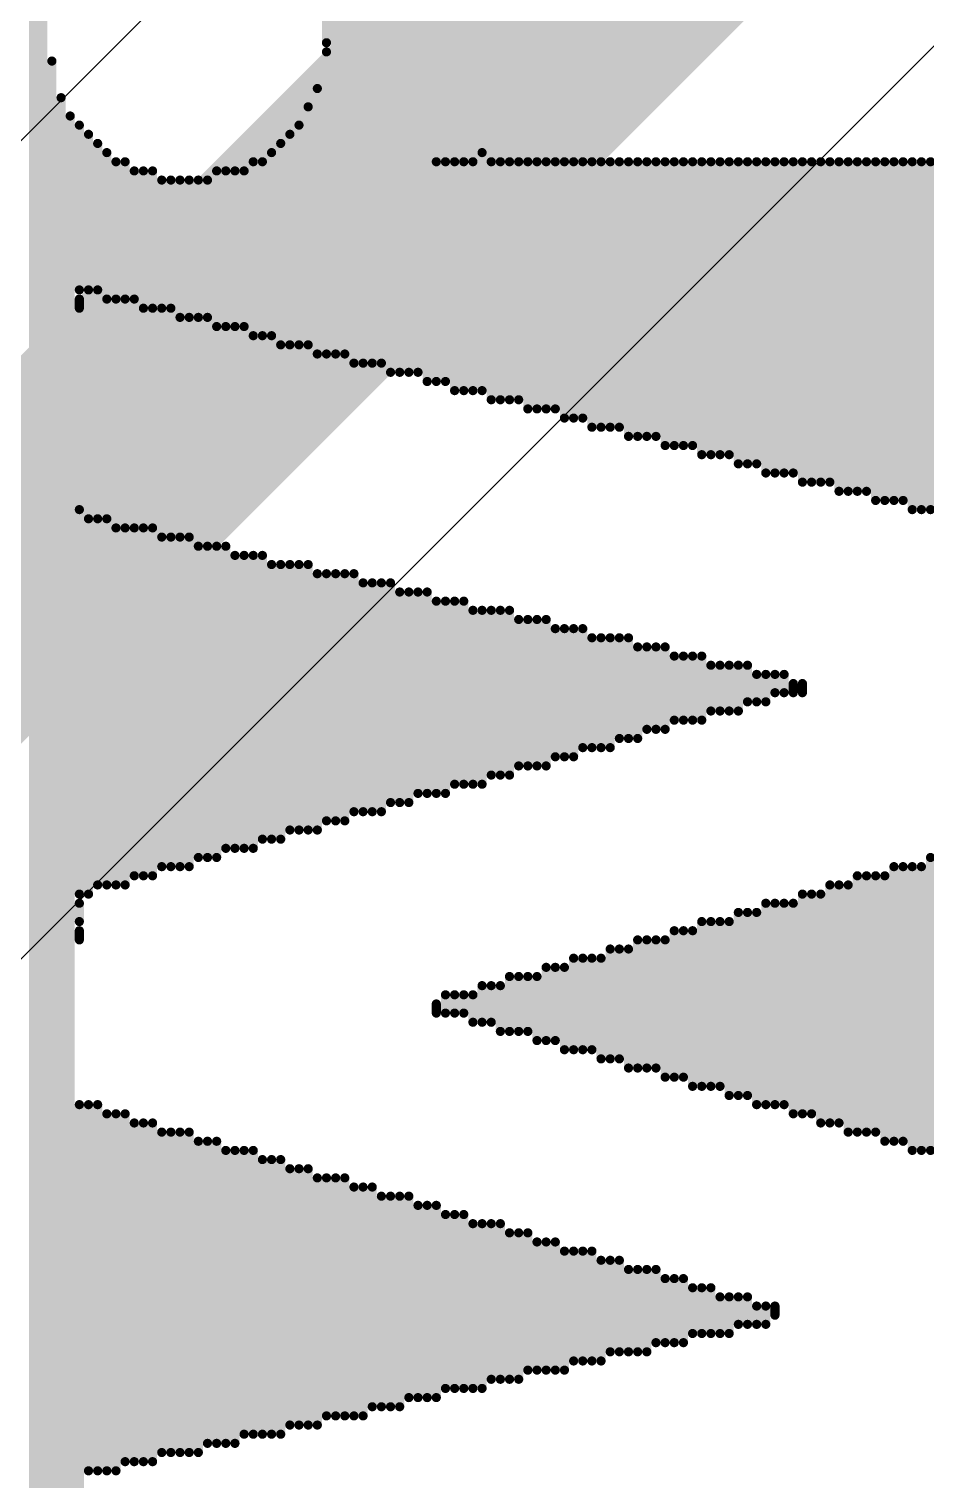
# Model space of a CAD drawing. Header units: millimetres. Extents: x 0.11 to 2.34, y 0.1 to 2.58.
# Drawn here: x 1.0988 to 1.1478, y 1.9725 to 2.0518 of the extents above; entities that cross this region are included whole.
import ezdxf

# ---------------------------------------------------------------- set-up
doc = ezdxf.new("R2010")
doc.units = ezdxf.units.MM
doc.header["$MEASUREMENT"] = 0
doc.layers.add('TopLayer', color=1, linetype='Continuous')
doc.layers.add('TopOverlay', color=2, linetype='Continuous')

# ---------------------------------------------------------------- blocks, each defined once
blk = doc.blocks.new('ESP8266_ESP_12_E_5')
at = {"layer": 'TopOverlay', "const_width": 0.0005}
for points in [[(-0.4615, 0.8795), (-0.3225, 0.8795)], [(-0.461, 0.88), (-0.322, 0.88)], [(-0.4615, 0.879), (-0.352, 0.879)], [(-0.462, 0.8785), (-0.354, 0.8785)], [(-0.462, 0.878), (-0.355, 0.878)], [(-0.4305, 0.8775), (-0.409, 0.8775)], [(-0.4, 0.8775), (-0.3995, 0.8775)], [(-0.399, 0.8775), (-0.398, 0.8775)], [(-0.3975, 0.8775), (-0.3765, 0.8775)], [(-0.3655, 0.8775), (-0.365, 0.8775)], [(-0.3645, 0.8775), (-0.3555, 0.8775)], [(-0.429, 0.877), (-0.409, 0.877)], [(-0.429, 0.8765), (-0.409, 0.8765)], [(-0.3975, 0.877), (-0.377, 0.877)], [(-0.397, 0.8765), (-0.377, 0.8765)], [(-0.3645, 0.877), (-0.356, 0.877)], [(-0.3645, 0.8765), (-0.3565, 0.8765)], [(-0.429, 0.876), (-0.4095, 0.876)], [(-0.429, 0.8755), (-0.4095, 0.8755)], [(-0.397, 0.876), (-0.377, 0.876)], [(-0.397, 0.8755), (-0.3775, 0.8755)], [(-0.365, 0.876), (-0.357, 0.876)], [(-0.365, 0.8755), (-0.3575, 0.8755)], [(-0.4285, 0.875), (-0.4095, 0.875)], [(-0.397, 0.875), (-0.3775, 0.875)], [(-0.365, 0.875), (-0.3575, 0.875)], [(-0.4285, 0.8745), (-0.41, 0.8745)], [(-0.4285, 0.874), (-0.41, 0.874)], [(-0.3965, 0.8745), (-0.3775, 0.8745)], [(-0.3965, 0.874), (-0.3775, 0.874)], [(-0.3655, 0.874), (-0.358, 0.874)], [(-0.365, 0.8745), (-0.358, 0.8745)], [(-0.4285, 0.8735), (-0.41, 0.8735)], [(-0.3965, 0.8735), (-0.3775, 0.8735)], [(-0.3655, 0.8735), (-0.358, 0.8735)], [(-0.428, 0.873), (-0.4105, 0.873)], [(-0.428, 0.8725), (-0.4105, 0.8725)], [(-0.396, 0.873), (-0.378, 0.873)], [(-0.396, 0.8725), (-0.378, 0.8725)], [(-0.3655, 0.873), (-0.3585, 0.873)], [(-0.3655, 0.8725), (-0.3585, 0.8725)], [(-0.428, 0.872), (-0.4105, 0.872)], [(-0.396, 0.872), (-0.378, 0.872)], [(-0.366, 0.872), (-0.3585, 0.872)], [(-0.428, 0.8715), (-0.4105, 0.8715)], [(-0.428, 0.871), (-0.411, 0.871)], [(-0.396, 0.8715), (-0.378, 0.8715)], [(-0.3955, 0.871), (-0.3785, 0.871)], [(-0.366, 0.8715), (-0.3585, 0.8715)], [(-0.366, 0.871), (-0.3585, 0.871)], [(-0.4275, 0.8705), (-0.411, 0.8705)], [(-0.4275, 0.87), (-0.411, 0.87)], [(-0.3955, 0.8705), (-0.3785, 0.8705)], [(-0.3955, 0.87), (-0.3785, 0.87)], [(-0.3665, 0.87), (-0.358, 0.87)], [(-0.366, 0.8705), (-0.3585, 0.8705)], [(-0.4275, 0.8695), (-0.4115, 0.8695)], [(-0.395, 0.8695), (-0.3785, 0.8695)], [(-0.3665, 0.8695), (-0.358, 0.8695)], [(-0.4275, 0.869), (-0.4115, 0.869)], [(-0.427, 0.8685), (-0.4115, 0.8685)], [(-0.395, 0.869), (-0.379, 0.869)], [(-0.395, 0.8685), (-0.379, 0.8685)], [(-0.3665, 0.869), (-0.358, 0.869)], [(-0.3665, 0.8685), (-0.358, 0.8685)], [(-0.427, 0.868), (-0.4115, 0.868)], [(-0.395, 0.868), (-0.379, 0.868)], [(-0.367, 0.868), (-0.3575, 0.868)], [(-0.427, 0.8675), (-0.412, 0.8675)], [(-0.427, 0.867), (-0.412, 0.867)], [(-0.3945, 0.8675), (-0.379, 0.8675)], [(-0.3945, 0.867), (-0.3795, 0.867)], [(-0.367, 0.8675), (-0.3575, 0.8675)], [(-0.367, 0.867), (-0.357, 0.867)], [(-0.427, 0.8665), (-0.412, 0.8665)], [(-0.4265, 0.866), (-0.4125, 0.866)], [(-0.3945, 0.8665), (-0.3795, 0.8665)], [(-0.394, 0.866), (-0.3795, 0.866)], [(-0.3675, 0.8665), (-0.3565, 0.8665)], [(-0.3675, 0.866), (-0.356, 0.866)], [(-0.4265, 0.8655), (-0.4125, 0.8655)], [(-0.394, 0.8655), (-0.3795, 0.8655)], [(-0.3675, 0.8655), (-0.3555, 0.8655)], [(-0.4265, 0.865), (-0.4125, 0.865)], [(-0.4265, 0.8645), (-0.413, 0.8645)], [(-0.394, 0.865), (-0.3795, 0.865)], [(-0.394, 0.8645), (-0.38, 0.8645)], [(-0.368, 0.8645), (-0.3535, 0.8645)], [(-0.3675, 0.865), (-0.3545, 0.865)], [(-0.426, 0.864), (-0.413, 0.864)], [(-0.3935, 0.864), (-0.38, 0.864)], [(-0.368, 0.864), (-0.3515, 0.864)], [(-0.351, 0.864), (-0.3265, 0.864)], [(-0.426, 0.8635), (-0.413, 0.8635)], [(-0.426, 0.863), (-0.413, 0.863)], [(-0.3935, 0.8635), (-0.38, 0.8635)], [(-0.3935, 0.863), (-0.38, 0.863)], [(-0.368, 0.8635), (-0.3265, 0.8635)], [(-0.368, 0.863), (-0.3265, 0.863)], [(-0.426, 0.8625), (-0.4135, 0.8625)], [(-0.426, 0.862), (-0.4135, 0.862)], [(-0.393, 0.8625), (-0.38, 0.8625)], [(-0.393, 0.862), (-0.3805, 0.862)], [(-0.3685, 0.8625), (-0.3265, 0.8625)], [(-0.3685, 0.862), (-0.3265, 0.862)], [(-0.4255, 0.8615), (-0.4135, 0.8615)], [(-0.393, 0.8615), (-0.3805, 0.8615)], [(-0.3685, 0.8615), (-0.3265, 0.8615)], [(-0.4255, 0.861), (-0.414, 0.861)], [(-0.4255, 0.8605), (-0.414, 0.8605)], [(-0.393, 0.861), (-0.3805, 0.861)], [(-0.3925, 0.8605), (-0.3805, 0.8605)], [(-0.369, 0.8605), (-0.3265, 0.8605)], [(-0.3685, 0.861), (-0.3265, 0.861)], [(-0.4255, 0.86), (-0.414, 0.86)], [(-0.3925, 0.86), (-0.381, 0.86)], [(-0.369, 0.86), (-0.3265, 0.86)], [(-0.425, 0.8595), (-0.414, 0.8595)], [(-0.425, 0.859), (-0.4145, 0.859)], [(-0.3925, 0.8595), (-0.381, 0.8595)], [(-0.392, 0.859), (-0.381, 0.859)], [(-0.369, 0.8595), (-0.3265, 0.8595)], [(-0.369, 0.859), (-0.3265, 0.859)], [(-0.425, 0.8585), (-0.4145, 0.8585)], [(-0.392, 0.8585), (-0.381, 0.8585)], [(-0.3695, 0.8585), (-0.3265, 0.8585)], [(-0.425, 0.858), (-0.4145, 0.858)], [(-0.4245, 0.8575), (-0.415, 0.8575)], [(-0.404, 0.858), (-0.4035, 0.858)], [(-0.404, 0.8575), (-0.403, 0.8575)], [(-0.392, 0.858), (-0.3815, 0.858)], [(-0.392, 0.8575), (-0.3815, 0.8575)], [(-0.3695, 0.858), (-0.3575, 0.858)], [(-0.3695, 0.8575), (-0.3575, 0.8575)], [(-0.4245, 0.857), (-0.415, 0.857)], [(-0.4245, 0.8565), (-0.415, 0.8565)], [(-0.404, 0.857), (-0.403, 0.857)], [(-0.404, 0.8565), (-0.403, 0.8565)], [(-0.3915, 0.857), (-0.3815, 0.857)], [(-0.3915, 0.8565), (-0.3815, 0.8565)], [(-0.37, 0.857), (-0.3575, 0.857)], [(-0.37, 0.8565), (-0.3575, 0.8565)], [(-0.4245, 0.856), (-0.4155, 0.856)], [(-0.4045, 0.856), (-0.403, 0.856)], [(-0.3915, 0.856), (-0.382, 0.856)], [(-0.37, 0.856), (-0.3575, 0.856)], [(-0.4245, 0.8555), (-0.4155, 0.8555)], [(-0.424, 0.855), (-0.4155, 0.855)], [(-0.4045, 0.8555), (-0.4025, 0.8555)], [(-0.4045, 0.855), (-0.4025, 0.855)], [(-0.3915, 0.8555), (-0.382, 0.8555)], [(-0.391, 0.855), (-0.382, 0.855)], [(-0.3705, 0.855), (-0.3575, 0.855)], [(-0.37, 0.8555), (-0.357, 0.8555)], [(-0.424, 0.8545), (-0.4155, 0.8545)], [(-0.405, 0.8545), (-0.4025, 0.8545)], [(-0.391, 0.8545), (-0.382, 0.8545)], [(-0.3705, 0.8545), (-0.3575, 0.8545)], [(-0.424, 0.854), (-0.416, 0.854)], [(-0.424, 0.8535), (-0.416, 0.8535)], [(-0.405, 0.854), (-0.402, 0.854)], [(-0.405, 0.8535), (-0.402, 0.8535)], [(-0.391, 0.854), (-0.382, 0.854)], [(-0.3905, 0.8535), (-0.3825, 0.8535)], [(-0.3705, 0.854), (-0.3575, 0.854)], [(-0.3705, 0.8535), (-0.3575, 0.8535)], [(-0.4235, 0.853), (-0.416, 0.853)], [(-0.4235, 0.8525), (-0.4165, 0.8525)], [(-0.4055, 0.8525), (-0.402, 0.8525)], [(-0.405, 0.853), (-0.402, 0.853)], [(-0.3905, 0.853), (-0.3825, 0.853)], [(-0.3905, 0.8525), (-0.3825, 0.8525)], [(-0.371, 0.853), (-0.3575, 0.853)], [(-0.371, 0.8525), (-0.3575, 0.8525)], [(-0.4235, 0.852), (-0.4165, 0.852)], [(-0.4055, 0.852), (-0.4015, 0.852)], [(-0.3905, 0.852), (-0.3825, 0.852)], [(-0.371, 0.852), (-0.3575, 0.852)], [(-0.4235, 0.8515), (-0.4165, 0.8515)], [(-0.4235, 0.851), (-0.417, 0.851)], [(-0.406, 0.851), (-0.4015, 0.851)], [(-0.4055, 0.8515), (-0.4015, 0.8515)], [(-0.39, 0.8515), (-0.383, 0.8515)], [(-0.39, 0.851), (-0.383, 0.851)], [(-0.3715, 0.851), (-0.3575, 0.851)], [(-0.371, 0.8515), (-0.3575, 0.8515)], [(-0.423, 0.8505), (-0.417, 0.8505)], [(-0.406, 0.8505), (-0.401, 0.8505)], [(-0.39, 0.8505), (-0.383, 0.8505)], [(-0.3715, 0.8505), (-0.3575, 0.8505)], [(-0.423, 0.85), (-0.417, 0.85)], [(-0.423, 0.8495), (-0.417, 0.8495)], [(-0.406, 0.85), (-0.401, 0.85)], [(-0.406, 0.8495), (-0.401, 0.8495)], [(-0.3895, 0.85), (-0.383, 0.85)], [(-0.3895, 0.8495), (-0.3835, 0.8495)], [(-0.372, 0.8495), (-0.3575, 0.8495)], [(-0.3715, 0.85), (-0.3575, 0.85)], [(-0.423, 0.849), (-0.4175, 0.849)], [(-0.4065, 0.849), (-0.401, 0.849)], [(-0.3895, 0.849), (-0.3835, 0.849)], [(-0.372, 0.849), (-0.3575, 0.849)], [(-0.4225, 0.8485), (-0.4175, 0.8485)], [(-0.4225, 0.848), (-0.4175, 0.848)], [(-0.4065, 0.8485), (-0.4005, 0.8485)], [(-0.4065, 0.848), (-0.4005, 0.848)], [(-0.3895, 0.8485), (-0.3835, 0.8485)], [(-0.389, 0.848), (-0.3835, 0.848)], [(-0.372, 0.8485), (-0.3575, 0.8485)], [(-0.372, 0.848), (-0.3575, 0.848)], [(-0.4225, 0.8475), (-0.418, 0.8475)], [(-0.4225, 0.847), (-0.418, 0.847)], [(-0.407, 0.8475), (-0.4005, 0.8475)], [(-0.407, 0.847), (-0.4, 0.847)], [(-0.389, 0.8475), (-0.3835, 0.8475)], [(-0.389, 0.847), (-0.384, 0.847)], [(-0.3725, 0.8475), (-0.3575, 0.8475)], [(-0.3725, 0.847), (-0.3575, 0.847)], [(-0.4225, 0.8465), (-0.418, 0.8465)], [(-0.407, 0.8465), (-0.4, 0.8465)], [(-0.3885, 0.8465), (-0.384, 0.8465)], [(-0.3725, 0.8465), (-0.3575, 0.8465)], [(-0.422, 0.846), (-0.418, 0.846)], [(-0.422, 0.8455), (-0.4185, 0.8455)], [(-0.4075, 0.8455), (-0.4, 0.8455)], [(-0.407, 0.846), (-0.4, 0.846)], [(-0.3885, 0.846), (-0.384, 0.846)], [(-0.3885, 0.8455), (-0.384, 0.8455)], [(-0.373, 0.8455), (-0.3575, 0.8455)], [(-0.3725, 0.846), (-0.3575, 0.846)], [(-0.422, 0.845), (-0.4185, 0.845)], [(-0.4075, 0.845), (-0.3995, 0.845)], [(-0.388, 0.845), (-0.3845, 0.845)], [(-0.373, 0.845), (-0.3575, 0.845)], [(-0.422, 0.8445), (-0.4185, 0.8445)], [(-0.4215, 0.844), (-0.419, 0.844)], [(-0.408, 0.844), (-0.3995, 0.844)], [(-0.4075, 0.8445), (-0.3995, 0.8445)], [(-0.388, 0.8445), (-0.3845, 0.8445)], [(-0.388, 0.844), (-0.3845, 0.844)], [(-0.373, 0.8445), (-0.3575, 0.8445)], [(-0.373, 0.844), (-0.3575, 0.844)], [(-0.4215, 0.8435), (-0.419, 0.8435)], [(-0.4215, 0.843), (-0.419, 0.843)], [(-0.408, 0.8435), (-0.399, 0.8435)], [(-0.408, 0.843), (-0.399, 0.843)], [(-0.388, 0.8435), (-0.3845, 0.8435)], [(-0.3875, 0.843), (-0.385, 0.843)], [(-0.3735, 0.8435), (-0.3575, 0.8435)], [(-0.3735, 0.843), (-0.3575, 0.843)], [(-0.4215, 0.8425), (-0.4195, 0.8425)], [(-0.408, 0.8425), (-0.399, 0.8425)], [(-0.3875, 0.8425), (-0.385, 0.8425)], [(-0.3735, 0.8425), (-0.3575, 0.8425)], [(-0.4215, 0.842), (-0.4195, 0.842)], [(-0.421, 0.8415), (-0.4195, 0.8415)], [(-0.4085, 0.842), (-0.399, 0.842)], [(-0.4085, 0.8415), (-0.3985, 0.8415)], [(-0.3875, 0.842), (-0.385, 0.842)], [(-0.3875, 0.8415), (-0.385, 0.8415)], [(-0.374, 0.8415), (-0.3575, 0.8415)], [(-0.3735, 0.842), (-0.3575, 0.842)], [(-0.421, 0.841), (-0.4195, 0.841)], [(-0.4085, 0.841), (-0.3985, 0.841)], [(-0.387, 0.841), (-0.385, 0.841)], [(-0.374, 0.841), (-0.3575, 0.841)], [(-0.421, 0.8405), (-0.42, 0.8405)], [(-0.421, 0.84), (-0.42, 0.84)], [(-0.409, 0.8405), (-0.3985, 0.8405)], [(-0.409, 0.84), (-0.398, 0.84)], [(-0.387, 0.8405), (-0.3855, 0.8405)], [(-0.387, 0.84), (-0.3855, 0.84)], [(-0.3745, 0.84), (-0.3575, 0.84)], [(-0.374, 0.8405), (-0.3575, 0.8405)], [(-0.4205, 0.8395), (-0.42, 0.8395)], [(-0.409, 0.8395), (-0.398, 0.8395)], [(-0.3865, 0.8395), (-0.3855, 0.8395)], [(-0.3745, 0.8395), (-0.3575, 0.8395)], [(-0.4095, 0.8385), (-0.398, 0.8385)], [(-0.409, 0.839), (-0.398, 0.839)], [(-0.3865, 0.839), (-0.3855, 0.839)], [(-0.3865, 0.8385), (-0.386, 0.8385)], [(-0.3745, 0.839), (-0.3575, 0.839)], [(-0.3745, 0.8385), (-0.3575, 0.8385)], [(-0.4095, 0.838), (-0.3975, 0.838)], [(-0.4095, 0.8375), (-0.3975, 0.8375)], [(-0.3865, 0.838), (-0.386, 0.838)], [(-0.375, 0.838), (-0.3575, 0.838)], [(-0.375, 0.8375), (-0.3575, 0.8375)], [(-0.41, 0.837), (-0.3975, 0.837)], [(-0.375, 0.837), (-0.3575, 0.837)], [(-0.41, 0.8365), (-0.397, 0.8365)], [(-0.41, 0.836), (-0.397, 0.836)], [(-0.3755, 0.836), (-0.3575, 0.836)], [(-0.375, 0.8365), (-0.3575, 0.8365)], [(-0.4105, 0.8355), (-0.397, 0.8355)], [(-0.3755, 0.8355), (-0.3575, 0.8355)], [(-0.4105, 0.835), (-0.3965, 0.835)], [(-0.4105, 0.8345), (-0.3965, 0.8345)], [(-0.3755, 0.835), (-0.3575, 0.835)], [(-0.3755, 0.8345), (-0.3575, 0.8345)], [(-0.411, 0.8335), (-0.3965, 0.8335)], [(-0.4105, 0.834), (-0.3965, 0.834)], [(-0.376, 0.834), (-0.3575, 0.834)], [(-0.376, 0.8335), (-0.3575, 0.8335)], [(-0.411, 0.833), (-0.396, 0.833)], [(-0.376, 0.833), (-0.3575, 0.833)], [(-0.4115, 0.832), (-0.396, 0.832)], [(-0.411, 0.8325), (-0.396, 0.8325)], [(-0.3765, 0.832), (-0.3575, 0.832)], [(-0.376, 0.8325), (-0.3575, 0.8325)], [(-0.4115, 0.8315), (-0.396, 0.8315)], [(-0.3765, 0.8315), (-0.3575, 0.8315)], [(-0.4115, 0.831), (-0.3955, 0.831)], [(-0.3765, 0.831), (-0.3575, 0.831)]]:
    blk.add_lwpolyline(points, dxfattribs=at)
at = {"layer": 'TopOverlay', "const_width": 0.00025}
for points in [[(-0.352125, 0.879, 1), (-0.351875, 0.879, 1)], [(-0.355125, 0.878, 1), (-0.354875, 0.878, 1)], [(-0.354125, 0.8785, 1), (-0.353875, 0.8785, 1)], [(-0.409125, 0.8775, 1), (-0.408875, 0.8775, 1)], [(-0.400125, 0.8775, 1), (-0.399875, 0.8775, 1)], [(-0.399625, 0.8775, 1), (-0.399375, 0.8775, 1)], [(-0.399125, 0.8775, 1), (-0.398875, 0.8775, 1)], [(-0.398125, 0.8775, 1), (-0.397875, 0.8775, 1)], [(-0.397625, 0.8775, 1), (-0.397375, 0.8775, 1)], [(-0.376625, 0.8775, 1), (-0.376375, 0.8775, 1)], [(-0.365625, 0.8775, 1), (-0.365375, 0.8775, 1)], [(-0.365125, 0.8775, 1), (-0.364875, 0.8775, 1)], [(-0.364625, 0.8775, 1), (-0.364375, 0.8775, 1)], [(-0.355625, 0.8775, 1), (-0.355375, 0.8775, 1)], [(-0.429125, 0.877, 1), (-0.428875, 0.877, 1)], [(-0.429125, 0.8765, 1), (-0.428875, 0.8765, 1)], [(-0.409125, 0.877, 1), (-0.408875, 0.877, 1)], [(-0.409125, 0.8765, 1), (-0.408875, 0.8765, 1)], [(-0.397625, 0.877, 1), (-0.397375, 0.877, 1)], [(-0.397125, 0.8765, 1), (-0.396875, 0.8765, 1)], [(-0.377125, 0.877, 1), (-0.376875, 0.877, 1)], [(-0.377125, 0.8765, 1), (-0.376875, 0.8765, 1)], [(-0.364625, 0.877, 1), (-0.364375, 0.877, 1)], [(-0.364625, 0.8765, 1), (-0.364375, 0.8765, 1)], [(-0.356625, 0.8765, 1), (-0.356375, 0.8765, 1)], [(-0.356125, 0.877, 1), (-0.355875, 0.877, 1)], [(-0.429125, 0.876, 1), (-0.428875, 0.876, 1)], [(-0.429125, 0.8755, 1), (-0.428875, 0.8755, 1)], [(-0.409625, 0.876, 1), (-0.409375, 0.876, 1)], [(-0.409625, 0.8755, 1), (-0.409375, 0.8755, 1)], [(-0.397125, 0.876, 1), (-0.396875, 0.876, 1)], [(-0.397125, 0.8755, 1), (-0.396875, 0.8755, 1)], [(-0.377625, 0.8755, 1), (-0.377375, 0.8755, 1)], [(-0.377125, 0.876, 1), (-0.376875, 0.876, 1)], [(-0.365125, 0.876, 1), (-0.364875, 0.876, 1)], [(-0.365125, 0.8755, 1), (-0.364875, 0.8755, 1)], [(-0.357625, 0.8755, 1), (-0.357375, 0.8755, 1)], [(-0.357125, 0.876, 1), (-0.356875, 0.876, 1)], [(-0.428625, 0.875, 1), (-0.428375, 0.875, 1)], [(-0.409625, 0.875, 1), (-0.409375, 0.875, 1)], [(-0.397125, 0.875, 1), (-0.396875, 0.875, 1)], [(-0.377625, 0.875, 1), (-0.377375, 0.875, 1)], [(-0.365125, 0.875, 1), (-0.364875, 0.875, 1)], [(-0.357625, 0.875, 1), (-0.357375, 0.875, 1)], [(-0.428625, 0.8745, 1), (-0.428375, 0.8745, 1)], [(-0.428625, 0.874, 1), (-0.428375, 0.874, 1)], [(-0.410125, 0.8745, 1), (-0.409875, 0.8745, 1)], [(-0.410125, 0.874, 1), (-0.409875, 0.874, 1)], [(-0.396625, 0.8745, 1), (-0.396375, 0.8745, 1)], [(-0.396625, 0.874, 1), (-0.396375, 0.874, 1)], [(-0.377625, 0.8745, 1), (-0.377375, 0.8745, 1)], [(-0.377625, 0.874, 1), (-0.377375, 0.874, 1)], [(-0.365625, 0.874, 1), (-0.365375, 0.874, 1)], [(-0.365125, 0.8745, 1), (-0.364875, 0.8745, 1)], [(-0.358125, 0.8745, 1), (-0.357875, 0.8745, 1)], [(-0.358125, 0.874, 1), (-0.357875, 0.874, 1)], [(-0.428625, 0.8735, 1), (-0.428375, 0.8735, 1)], [(-0.410125, 0.8735, 1), (-0.409875, 0.8735, 1)], [(-0.396625, 0.8735, 1), (-0.396375, 0.8735, 1)], [(-0.377625, 0.8735, 1), (-0.377375, 0.8735, 1)], [(-0.365625, 0.8735, 1), (-0.365375, 0.8735, 1)], [(-0.358125, 0.8735, 1), (-0.357875, 0.8735, 1)], [(-0.428125, 0.873, 1), (-0.427875, 0.873, 1)], [(-0.428125, 0.8725, 1), (-0.427875, 0.8725, 1)], [(-0.410625, 0.873, 1), (-0.410375, 0.873, 1)], [(-0.410625, 0.8725, 1), (-0.410375, 0.8725, 1)], [(-0.396125, 0.873, 1), (-0.395875, 0.873, 1)], [(-0.396125, 0.8725, 1), (-0.395875, 0.8725, 1)], [(-0.378125, 0.873, 1), (-0.377875, 0.873, 1)], [(-0.378125, 0.8725, 1), (-0.377875, 0.8725, 1)], [(-0.365625, 0.873, 1), (-0.365375, 0.873, 1)], [(-0.365625, 0.8725, 1), (-0.365375, 0.8725, 1)], [(-0.358625, 0.873, 1), (-0.358375, 0.873, 1)], [(-0.358625, 0.8725, 1), (-0.358375, 0.8725, 1)], [(-0.428125, 0.872, 1), (-0.427875, 0.872, 1)], [(-0.410625, 0.872, 1), (-0.410375, 0.872, 1)], [(-0.396125, 0.872, 1), (-0.395875, 0.872, 1)], [(-0.378125, 0.872, 1), (-0.377875, 0.872, 1)], [(-0.366125, 0.872, 1), (-0.365875, 0.872, 1)], [(-0.358625, 0.872, 1), (-0.358375, 0.872, 1)], [(-0.428125, 0.8715, 1), (-0.427875, 0.8715, 1)], [(-0.428125, 0.871, 1), (-0.427875, 0.871, 1)], [(-0.411125, 0.871, 1), (-0.410875, 0.871, 1)], [(-0.410625, 0.8715, 1), (-0.410375, 0.8715, 1)], [(-0.396125, 0.8715, 1), (-0.395875, 0.8715, 1)], [(-0.395625, 0.871, 1), (-0.395375, 0.871, 1)], [(-0.378625, 0.871, 1), (-0.378375, 0.871, 1)], [(-0.378125, 0.8715, 1), (-0.377875, 0.8715, 1)], [(-0.366125, 0.8715, 1), (-0.365875, 0.8715, 1)], [(-0.366125, 0.871, 1), (-0.365875, 0.871, 1)], [(-0.358625, 0.8715, 1), (-0.358375, 0.8715, 1)], [(-0.358625, 0.871, 1), (-0.358375, 0.871, 1)], [(-0.427625, 0.8705, 1), (-0.427375, 0.8705, 1)], [(-0.427625, 0.87, 1), (-0.427375, 0.87, 1)], [(-0.411125, 0.8705, 1), (-0.410875, 0.8705, 1)], [(-0.411125, 0.87, 1), (-0.410875, 0.87, 1)], [(-0.395625, 0.8705, 1), (-0.395375, 0.8705, 1)], [(-0.395625, 0.87, 1), (-0.395375, 0.87, 1)], [(-0.378625, 0.8705, 1), (-0.378375, 0.8705, 1)], [(-0.378625, 0.87, 1), (-0.378375, 0.87, 1)], [(-0.366625, 0.87, 1), (-0.366375, 0.87, 1)], [(-0.366125, 0.8705, 1), (-0.365875, 0.8705, 1)], [(-0.358625, 0.8705, 1), (-0.358375, 0.8705, 1)], [(-0.358125, 0.87, 1), (-0.357875, 0.87, 1)], [(-0.427625, 0.8695, 1), (-0.427375, 0.8695, 1)], [(-0.411625, 0.8695, 1), (-0.411375, 0.8695, 1)], [(-0.395125, 0.8695, 1), (-0.394875, 0.8695, 1)], [(-0.378625, 0.8695, 1), (-0.378375, 0.8695, 1)], [(-0.366625, 0.8695, 1), (-0.366375, 0.8695, 1)], [(-0.358125, 0.8695, 1), (-0.357875, 0.8695, 1)], [(-0.427625, 0.869, 1), (-0.427375, 0.869, 1)], [(-0.427125, 0.8685, 1), (-0.426875, 0.8685, 1)], [(-0.411625, 0.869, 1), (-0.411375, 0.869, 1)], [(-0.411625, 0.8685, 1), (-0.411375, 0.8685, 1)], [(-0.395125, 0.869, 1), (-0.394875, 0.869, 1)], [(-0.395125, 0.8685, 1), (-0.394875, 0.8685, 1)], [(-0.379125, 0.869, 1), (-0.378875, 0.869, 1)], [(-0.379125, 0.8685, 1), (-0.378875, 0.8685, 1)], [(-0.366625, 0.869, 1), (-0.366375, 0.869, 1)], [(-0.366625, 0.8685, 1), (-0.366375, 0.8685, 1)], [(-0.358125, 0.869, 1), (-0.357875, 0.869, 1)], [(-0.358125, 0.8685, 1), (-0.357875, 0.8685, 1)], [(-0.427125, 0.868, 1), (-0.426875, 0.868, 1)], [(-0.411625, 0.868, 1), (-0.411375, 0.868, 1)], [(-0.395125, 0.868, 1), (-0.394875, 0.868, 1)], [(-0.379125, 0.868, 1), (-0.378875, 0.868, 1)], [(-0.367125, 0.868, 1), (-0.366875, 0.868, 1)], [(-0.357625, 0.868, 1), (-0.357375, 0.868, 1)], [(-0.427125, 0.8675, 1), (-0.426875, 0.8675, 1)], [(-0.427125, 0.867, 1), (-0.426875, 0.867, 1)], [(-0.412125, 0.8675, 1), (-0.411875, 0.8675, 1)], [(-0.412125, 0.867, 1), (-0.411875, 0.867, 1)], [(-0.394625, 0.8675, 1), (-0.394375, 0.8675, 1)], [(-0.394625, 0.867, 1), (-0.394375, 0.867, 1)], [(-0.379625, 0.867, 1), (-0.379375, 0.867, 1)], [(-0.379125, 0.8675, 1), (-0.378875, 0.8675, 1)], [(-0.367125, 0.8675, 1), (-0.366875, 0.8675, 1)], [(-0.367125, 0.867, 1), (-0.366875, 0.867, 1)], [(-0.357625, 0.8675, 1), (-0.357375, 0.8675, 1)], [(-0.357125, 0.867, 1), (-0.356875, 0.867, 1)], [(-0.427125, 0.8665, 1), (-0.426875, 0.8665, 1)], [(-0.426625, 0.866, 1), (-0.426375, 0.866, 1)], [(-0.412625, 0.866, 1), (-0.412375, 0.866, 1)], [(-0.412125, 0.8665, 1), (-0.411875, 0.8665, 1)], [(-0.394625, 0.8665, 1), (-0.394375, 0.8665, 1)], [(-0.394125, 0.866, 1), (-0.393875, 0.866, 1)], [(-0.379625, 0.8665, 1), (-0.379375, 0.8665, 1)], [(-0.379625, 0.866, 1), (-0.379375, 0.866, 1)], [(-0.367625, 0.8665, 1), (-0.367375, 0.8665, 1)], [(-0.367625, 0.866, 1), (-0.367375, 0.866, 1)], [(-0.356625, 0.8665, 1), (-0.356375, 0.8665, 1)], [(-0.356125, 0.866, 1), (-0.355875, 0.866, 1)], [(-0.426625, 0.8655, 1), (-0.426375, 0.8655, 1)], [(-0.412625, 0.8655, 1), (-0.412375, 0.8655, 1)], [(-0.394125, 0.8655, 1), (-0.393875, 0.8655, 1)], [(-0.379625, 0.8655, 1), (-0.379375, 0.8655, 1)], [(-0.367625, 0.8655, 1), (-0.367375, 0.8655, 1)], [(-0.355625, 0.8655, 1), (-0.355375, 0.8655, 1)], [(-0.426625, 0.865, 1), (-0.426375, 0.865, 1)], [(-0.426625, 0.8645, 1), (-0.426375, 0.8645, 1)], [(-0.413125, 0.8645, 1), (-0.412875, 0.8645, 1)], [(-0.412625, 0.865, 1), (-0.412375, 0.865, 1)], [(-0.394125, 0.865, 1), (-0.393875, 0.865, 1)], [(-0.394125, 0.8645, 1), (-0.393875, 0.8645, 1)], [(-0.380125, 0.8645, 1), (-0.379875, 0.8645, 1)], [(-0.379625, 0.865, 1), (-0.379375, 0.865, 1)], [(-0.368125, 0.8645, 1), (-0.367875, 0.8645, 1)], [(-0.367625, 0.865, 1), (-0.367375, 0.865, 1)], [(-0.354625, 0.865, 1), (-0.354375, 0.865, 1)], [(-0.353625, 0.8645, 1), (-0.353375, 0.8645, 1)], [(-0.426125, 0.864, 1), (-0.425875, 0.864, 1)], [(-0.413125, 0.864, 1), (-0.412875, 0.864, 1)], [(-0.393625, 0.864, 1), (-0.393375, 0.864, 1)], [(-0.380125, 0.864, 1), (-0.379875, 0.864, 1)], [(-0.368125, 0.864, 1), (-0.367875, 0.864, 1)], [(-0.351625, 0.864, 1), (-0.351375, 0.864, 1)], [(-0.351125, 0.864, 1), (-0.350875, 0.864, 1)], [(-0.426125, 0.8635, 1), (-0.425875, 0.8635, 1)], [(-0.426125, 0.863, 1), (-0.425875, 0.863, 1)], [(-0.413125, 0.8635, 1), (-0.412875, 0.8635, 1)], [(-0.413125, 0.863, 1), (-0.412875, 0.863, 1)], [(-0.393625, 0.8635, 1), (-0.393375, 0.8635, 1)], [(-0.393625, 0.863, 1), (-0.393375, 0.863, 1)], [(-0.380125, 0.8635, 1), (-0.379875, 0.8635, 1)], [(-0.380125, 0.863, 1), (-0.379875, 0.863, 1)], [(-0.368125, 0.8635, 1), (-0.367875, 0.8635, 1)], [(-0.368125, 0.863, 1), (-0.367875, 0.863, 1)], [(-0.426125, 0.8625, 1), (-0.425875, 0.8625, 1)], [(-0.426125, 0.862, 1), (-0.425875, 0.862, 1)], [(-0.413625, 0.8625, 1), (-0.413375, 0.8625, 1)], [(-0.413625, 0.862, 1), (-0.413375, 0.862, 1)], [(-0.393125, 0.8625, 1), (-0.392875, 0.8625, 1)], [(-0.393125, 0.862, 1), (-0.392875, 0.862, 1)], [(-0.380625, 0.862, 1), (-0.380375, 0.862, 1)], [(-0.380125, 0.8625, 1), (-0.379875, 0.8625, 1)], [(-0.368625, 0.8625, 1), (-0.368375, 0.8625, 1)], [(-0.368625, 0.862, 1), (-0.368375, 0.862, 1)], [(-0.425625, 0.8615, 1), (-0.425375, 0.8615, 1)], [(-0.413625, 0.8615, 1), (-0.413375, 0.8615, 1)], [(-0.393125, 0.8615, 1), (-0.392875, 0.8615, 1)], [(-0.380625, 0.8615, 1), (-0.380375, 0.8615, 1)], [(-0.368625, 0.8615, 1), (-0.368375, 0.8615, 1)], [(-0.425625, 0.861, 1), (-0.425375, 0.861, 1)], [(-0.425625, 0.8605, 1), (-0.425375, 0.8605, 1)], [(-0.414125, 0.861, 1), (-0.413875, 0.861, 1)], [(-0.414125, 0.8605, 1), (-0.413875, 0.8605, 1)], [(-0.393125, 0.861, 1), (-0.392875, 0.861, 1)], [(-0.392625, 0.8605, 1), (-0.392375, 0.8605, 1)], [(-0.380625, 0.861, 1), (-0.380375, 0.861, 1)], [(-0.380625, 0.8605, 1), (-0.380375, 0.8605, 1)], [(-0.369125, 0.8605, 1), (-0.368875, 0.8605, 1)], [(-0.368625, 0.861, 1), (-0.368375, 0.861, 1)], [(-0.425625, 0.86, 1), (-0.425375, 0.86, 1)], [(-0.414125, 0.86, 1), (-0.413875, 0.86, 1)], [(-0.392625, 0.86, 1), (-0.392375, 0.86, 1)], [(-0.381125, 0.86, 1), (-0.380875, 0.86, 1)], [(-0.369125, 0.86, 1), (-0.368875, 0.86, 1)], [(-0.425125, 0.8595, 1), (-0.424875, 0.8595, 1)], [(-0.425125, 0.859, 1), (-0.424875, 0.859, 1)], [(-0.414625, 0.859, 1), (-0.414375, 0.859, 1)], [(-0.414125, 0.8595, 1), (-0.413875, 0.8595, 1)], [(-0.392625, 0.8595, 1), (-0.392375, 0.8595, 1)], [(-0.392125, 0.859, 1), (-0.391875, 0.859, 1)], [(-0.381125, 0.8595, 1), (-0.380875, 0.8595, 1)], [(-0.381125, 0.859, 1), (-0.380875, 0.859, 1)], [(-0.369125, 0.8595, 1), (-0.368875, 0.8595, 1)], [(-0.369125, 0.859, 1), (-0.368875, 0.859, 1)], [(-0.425125, 0.8585, 1), (-0.424875, 0.8585, 1)], [(-0.414625, 0.8585, 1), (-0.414375, 0.8585, 1)], [(-0.392125, 0.8585, 1), (-0.391875, 0.8585, 1)], [(-0.381125, 0.8585, 1), (-0.380875, 0.8585, 1)], [(-0.369625, 0.8585, 1), (-0.369375, 0.8585, 1)], [(-0.425125, 0.858, 1), (-0.424875, 0.858, 1)], [(-0.424625, 0.8575, 1), (-0.424375, 0.8575, 1)], [(-0.415125, 0.8575, 1), (-0.414875, 0.8575, 1)], [(-0.414625, 0.858, 1), (-0.414375, 0.858, 1)], [(-0.404125, 0.858, 1), (-0.403875, 0.858, 1)], [(-0.404125, 0.8575, 1), (-0.403875, 0.8575, 1)], [(-0.403625, 0.858, 1), (-0.403375, 0.858, 1)], [(-0.403125, 0.8575, 1), (-0.402875, 0.8575, 1)], [(-0.392125, 0.858, 1), (-0.391875, 0.858, 1)], [(-0.392125, 0.8575, 1), (-0.391875, 0.8575, 1)], [(-0.381625, 0.858, 1), (-0.381375, 0.858, 1)], [(-0.381625, 0.8575, 1), (-0.381375, 0.8575, 1)], [(-0.369625, 0.858, 1), (-0.369375, 0.858, 1)], [(-0.369625, 0.8575, 1), (-0.369375, 0.8575, 1)], [(-0.357625, 0.858, 1), (-0.357375, 0.858, 1)], [(-0.357625, 0.8575, 1), (-0.357375, 0.8575, 1)], [(-0.424625, 0.857, 1), (-0.424375, 0.857, 1)], [(-0.424625, 0.8565, 1), (-0.424375, 0.8565, 1)], [(-0.415125, 0.857, 1), (-0.414875, 0.857, 1)], [(-0.415125, 0.8565, 1), (-0.414875, 0.8565, 1)], [(-0.404125, 0.857, 1), (-0.403875, 0.857, 1)], [(-0.404125, 0.8565, 1), (-0.403875, 0.8565, 1)], [(-0.403125, 0.857, 1), (-0.402875, 0.857, 1)], [(-0.403125, 0.8565, 1), (-0.402875, 0.8565, 1)], [(-0.391625, 0.857, 1), (-0.391375, 0.857, 1)], [(-0.391625, 0.8565, 1), (-0.391375, 0.8565, 1)], [(-0.381625, 0.857, 1), (-0.381375, 0.857, 1)], [(-0.381625, 0.8565, 1), (-0.381375, 0.8565, 1)], [(-0.370125, 0.857, 1), (-0.369875, 0.857, 1)], [(-0.370125, 0.8565, 1), (-0.369875, 0.8565, 1)], [(-0.357625, 0.857, 1), (-0.357375, 0.857, 1)], [(-0.357625, 0.8565, 1), (-0.357375, 0.8565, 1)], [(-0.424625, 0.856, 1), (-0.424375, 0.856, 1)], [(-0.415625, 0.856, 1), (-0.415375, 0.856, 1)], [(-0.404625, 0.856, 1), (-0.404375, 0.856, 1)], [(-0.403125, 0.856, 1), (-0.402875, 0.856, 1)], [(-0.391625, 0.856, 1), (-0.391375, 0.856, 1)], [(-0.382125, 0.856, 1), (-0.381875, 0.856, 1)], [(-0.370125, 0.856, 1), (-0.369875, 0.856, 1)], [(-0.357625, 0.856, 1), (-0.357375, 0.856, 1)], [(-0.424625, 0.8555, 1), (-0.424375, 0.8555, 1)], [(-0.424125, 0.855, 1), (-0.423875, 0.855, 1)], [(-0.415625, 0.8555, 1), (-0.415375, 0.8555, 1)], [(-0.415625, 0.855, 1), (-0.415375, 0.855, 1)], [(-0.404625, 0.8555, 1), (-0.404375, 0.8555, 1)], [(-0.404625, 0.855, 1), (-0.404375, 0.855, 1)], [(-0.402625, 0.8555, 1), (-0.402375, 0.8555, 1)], [(-0.402625, 0.855, 1), (-0.402375, 0.855, 1)], [(-0.391625, 0.8555, 1), (-0.391375, 0.8555, 1)], [(-0.391125, 0.855, 1), (-0.390875, 0.855, 1)], [(-0.382125, 0.8555, 1), (-0.381875, 0.8555, 1)], [(-0.382125, 0.855, 1), (-0.381875, 0.855, 1)], [(-0.370625, 0.855, 1), (-0.370375, 0.855, 1)], [(-0.370125, 0.8555, 1), (-0.369875, 0.8555, 1)], [(-0.357625, 0.855, 1), (-0.357375, 0.855, 1)], [(-0.357125, 0.8555, 1), (-0.356875, 0.8555, 1)], [(-0.424125, 0.8545, 1), (-0.423875, 0.8545, 1)], [(-0.415625, 0.8545, 1), (-0.415375, 0.8545, 1)], [(-0.405125, 0.8545, 1), (-0.404875, 0.8545, 1)], [(-0.402625, 0.8545, 1), (-0.402375, 0.8545, 1)], [(-0.391125, 0.8545, 1), (-0.390875, 0.8545, 1)], [(-0.382125, 0.8545, 1), (-0.381875, 0.8545, 1)], [(-0.370625, 0.8545, 1), (-0.370375, 0.8545, 1)], [(-0.357625, 0.8545, 1), (-0.357375, 0.8545, 1)], [(-0.424125, 0.854, 1), (-0.423875, 0.854, 1)], [(-0.424125, 0.8535, 1), (-0.423875, 0.8535, 1)], [(-0.416125, 0.854, 1), (-0.415875, 0.854, 1)], [(-0.416125, 0.8535, 1), (-0.415875, 0.8535, 1)], [(-0.405125, 0.854, 1), (-0.404875, 0.854, 1)], [(-0.405125, 0.8535, 1), (-0.404875, 0.8535, 1)], [(-0.402125, 0.854, 1), (-0.401875, 0.854, 1)], [(-0.402125, 0.8535, 1), (-0.401875, 0.8535, 1)], [(-0.391125, 0.854, 1), (-0.390875, 0.854, 1)], [(-0.390625, 0.8535, 1), (-0.390375, 0.8535, 1)], [(-0.382625, 0.8535, 1), (-0.382375, 0.8535, 1)], [(-0.382125, 0.854, 1), (-0.381875, 0.854, 1)], [(-0.370625, 0.854, 1), (-0.370375, 0.854, 1)], [(-0.370625, 0.8535, 1), (-0.370375, 0.8535, 1)], [(-0.357625, 0.854, 1), (-0.357375, 0.854, 1)], [(-0.357625, 0.8535, 1), (-0.357375, 0.8535, 1)], [(-0.423625, 0.853, 1), (-0.423375, 0.853, 1)], [(-0.423625, 0.8525, 1), (-0.423375, 0.8525, 1)], [(-0.416625, 0.8525, 1), (-0.416375, 0.8525, 1)], [(-0.416125, 0.853, 1), (-0.415875, 0.853, 1)], [(-0.405625, 0.8525, 1), (-0.405375, 0.8525, 1)], [(-0.405125, 0.853, 1), (-0.404875, 0.853, 1)], [(-0.402125, 0.853, 1), (-0.401875, 0.853, 1)], [(-0.402125, 0.8525, 1), (-0.401875, 0.8525, 1)], [(-0.390625, 0.853, 1), (-0.390375, 0.853, 1)], [(-0.390625, 0.8525, 1), (-0.390375, 0.8525, 1)], [(-0.382625, 0.853, 1), (-0.382375, 0.853, 1)], [(-0.382625, 0.8525, 1), (-0.382375, 0.8525, 1)], [(-0.371125, 0.853, 1), (-0.370875, 0.853, 1)], [(-0.371125, 0.8525, 1), (-0.370875, 0.8525, 1)], [(-0.357625, 0.853, 1), (-0.357375, 0.853, 1)], [(-0.357625, 0.8525, 1), (-0.357375, 0.8525, 1)], [(-0.423625, 0.852, 1), (-0.423375, 0.852, 1)], [(-0.416625, 0.852, 1), (-0.416375, 0.852, 1)], [(-0.405625, 0.852, 1), (-0.405375, 0.852, 1)], [(-0.401625, 0.852, 1), (-0.401375, 0.852, 1)], [(-0.390625, 0.852, 1), (-0.390375, 0.852, 1)], [(-0.382625, 0.852, 1), (-0.382375, 0.852, 1)], [(-0.371125, 0.852, 1), (-0.370875, 0.852, 1)], [(-0.357625, 0.852, 1), (-0.357375, 0.852, 1)], [(-0.423625, 0.8515, 1), (-0.423375, 0.8515, 1)], [(-0.423625, 0.851, 1), (-0.423375, 0.851, 1)], [(-0.417125, 0.851, 1), (-0.416875, 0.851, 1)], [(-0.416625, 0.8515, 1), (-0.416375, 0.8515, 1)], [(-0.406125, 0.851, 1), (-0.405875, 0.851, 1)], [(-0.405625, 0.8515, 1), (-0.405375, 0.8515, 1)], [(-0.401625, 0.8515, 1), (-0.401375, 0.8515, 1)], [(-0.401625, 0.851, 1), (-0.401375, 0.851, 1)], [(-0.390125, 0.8515, 1), (-0.389875, 0.8515, 1)], [(-0.390125, 0.851, 1), (-0.389875, 0.851, 1)], [(-0.383125, 0.8515, 1), (-0.382875, 0.8515, 1)], [(-0.383125, 0.851, 1), (-0.382875, 0.851, 1)], [(-0.371625, 0.851, 1), (-0.371375, 0.851, 1)], [(-0.371125, 0.8515, 1), (-0.370875, 0.8515, 1)], [(-0.357625, 0.8515, 1), (-0.357375, 0.8515, 1)], [(-0.357625, 0.851, 1), (-0.357375, 0.851, 1)], [(-0.423125, 0.8505, 1), (-0.422875, 0.8505, 1)], [(-0.417125, 0.8505, 1), (-0.416875, 0.8505, 1)], [(-0.406125, 0.8505, 1), (-0.405875, 0.8505, 1)], [(-0.401125, 0.8505, 1), (-0.400875, 0.8505, 1)], [(-0.390125, 0.8505, 1), (-0.389875, 0.8505, 1)], [(-0.383125, 0.8505, 1), (-0.382875, 0.8505, 1)], [(-0.371625, 0.8505, 1), (-0.371375, 0.8505, 1)], [(-0.357625, 0.8505, 1), (-0.357375, 0.8505, 1)], [(-0.423125, 0.85, 1), (-0.422875, 0.85, 1)], [(-0.423125, 0.8495, 1), (-0.422875, 0.8495, 1)], [(-0.417125, 0.85, 1), (-0.416875, 0.85, 1)], [(-0.417125, 0.8495, 1), (-0.416875, 0.8495, 1)], [(-0.406125, 0.85, 1), (-0.405875, 0.85, 1)], [(-0.406125, 0.8495, 1), (-0.405875, 0.8495, 1)], [(-0.401125, 0.85, 1), (-0.400875, 0.85, 1)], [(-0.401125, 0.8495, 1), (-0.400875, 0.8495, 1)], [(-0.389625, 0.85, 1), (-0.389375, 0.85, 1)], [(-0.389625, 0.8495, 1), (-0.389375, 0.8495, 1)], [(-0.383625, 0.8495, 1), (-0.383375, 0.8495, 1)], [(-0.383125, 0.85, 1), (-0.382875, 0.85, 1)], [(-0.372125, 0.8495, 1), (-0.371875, 0.8495, 1)], [(-0.371625, 0.85, 1), (-0.371375, 0.85, 1)], [(-0.357625, 0.85, 1), (-0.357375, 0.85, 1)], [(-0.357625, 0.8495, 1), (-0.357375, 0.8495, 1)], [(-0.423125, 0.849, 1), (-0.422875, 0.849, 1)], [(-0.417625, 0.849, 1), (-0.417375, 0.849, 1)], [(-0.406625, 0.849, 1), (-0.406375, 0.849, 1)], [(-0.401125, 0.849, 1), (-0.400875, 0.849, 1)], [(-0.389625, 0.849, 1), (-0.389375, 0.849, 1)], [(-0.383625, 0.849, 1), (-0.383375, 0.849, 1)], [(-0.372125, 0.849, 1), (-0.371875, 0.849, 1)], [(-0.357625, 0.849, 1), (-0.357375, 0.849, 1)], [(-0.422625, 0.8485, 1), (-0.422375, 0.8485, 1)], [(-0.422625, 0.848, 1), (-0.422375, 0.848, 1)], [(-0.417625, 0.8485, 1), (-0.417375, 0.8485, 1)], [(-0.417625, 0.848, 1), (-0.417375, 0.848, 1)], [(-0.406625, 0.8485, 1), (-0.406375, 0.8485, 1)], [(-0.406625, 0.848, 1), (-0.406375, 0.848, 1)], [(-0.400625, 0.8485, 1), (-0.400375, 0.8485, 1)], [(-0.400625, 0.848, 1), (-0.400375, 0.848, 1)], [(-0.389625, 0.8485, 1), (-0.389375, 0.8485, 1)], [(-0.389125, 0.848, 1), (-0.388875, 0.848, 1)], [(-0.383625, 0.8485, 1), (-0.383375, 0.8485, 1)], [(-0.383625, 0.848, 1), (-0.383375, 0.848, 1)], [(-0.372125, 0.8485, 1), (-0.371875, 0.8485, 1)], [(-0.372125, 0.848, 1), (-0.371875, 0.848, 1)], [(-0.357625, 0.8485, 1), (-0.357375, 0.8485, 1)], [(-0.357625, 0.848, 1), (-0.357375, 0.848, 1)], [(-0.422625, 0.8475, 1), (-0.422375, 0.8475, 1)], [(-0.422625, 0.847, 1), (-0.422375, 0.847, 1)], [(-0.418125, 0.8475, 1), (-0.417875, 0.8475, 1)], [(-0.418125, 0.847, 1), (-0.417875, 0.847, 1)], [(-0.407125, 0.8475, 1), (-0.406875, 0.8475, 1)], [(-0.407125, 0.847, 1), (-0.406875, 0.847, 1)], [(-0.400625, 0.8475, 1), (-0.400375, 0.8475, 1)], [(-0.400125, 0.847, 1), (-0.399875, 0.847, 1)], [(-0.389125, 0.8475, 1), (-0.388875, 0.8475, 1)], [(-0.389125, 0.847, 1), (-0.388875, 0.847, 1)], [(-0.384125, 0.847, 1), (-0.383875, 0.847, 1)], [(-0.383625, 0.8475, 1), (-0.383375, 0.8475, 1)], [(-0.372625, 0.8475, 1), (-0.372375, 0.8475, 1)], [(-0.372625, 0.847, 1), (-0.372375, 0.847, 1)], [(-0.357625, 0.8475, 1), (-0.357375, 0.8475, 1)], [(-0.357625, 0.847, 1), (-0.357375, 0.847, 1)], [(-0.422625, 0.8465, 1), (-0.422375, 0.8465, 1)], [(-0.418125, 0.8465, 1), (-0.417875, 0.8465, 1)], [(-0.407125, 0.8465, 1), (-0.406875, 0.8465, 1)], [(-0.400125, 0.8465, 1), (-0.399875, 0.8465, 1)], [(-0.388625, 0.8465, 1), (-0.388375, 0.8465, 1)], [(-0.384125, 0.8465, 1), (-0.383875, 0.8465, 1)], [(-0.372625, 0.8465, 1), (-0.372375, 0.8465, 1)], [(-0.357625, 0.8465, 1), (-0.357375, 0.8465, 1)], [(-0.422125, 0.846, 1), (-0.421875, 0.846, 1)], [(-0.422125, 0.8455, 1), (-0.421875, 0.8455, 1)], [(-0.418625, 0.8455, 1), (-0.418375, 0.8455, 1)], [(-0.418125, 0.846, 1), (-0.417875, 0.846, 1)], [(-0.407625, 0.8455, 1), (-0.407375, 0.8455, 1)], [(-0.407125, 0.846, 1), (-0.406875, 0.846, 1)], [(-0.400125, 0.846, 1), (-0.399875, 0.846, 1)], [(-0.400125, 0.8455, 1), (-0.399875, 0.8455, 1)], [(-0.388625, 0.846, 1), (-0.388375, 0.846, 1)], [(-0.388625, 0.8455, 1), (-0.388375, 0.8455, 1)], [(-0.384125, 0.846, 1), (-0.383875, 0.846, 1)], [(-0.384125, 0.8455, 1), (-0.383875, 0.8455, 1)], [(-0.373125, 0.8455, 1), (-0.372875, 0.8455, 1)], [(-0.372625, 0.846, 1), (-0.372375, 0.846, 1)], [(-0.357625, 0.846, 1), (-0.357375, 0.846, 1)], [(-0.357625, 0.8455, 1), (-0.357375, 0.8455, 1)], [(-0.422125, 0.845, 1), (-0.421875, 0.845, 1)], [(-0.418625, 0.845, 1), (-0.418375, 0.845, 1)], [(-0.407625, 0.845, 1), (-0.407375, 0.845, 1)], [(-0.399625, 0.845, 1), (-0.399375, 0.845, 1)], [(-0.388125, 0.845, 1), (-0.387875, 0.845, 1)], [(-0.384625, 0.845, 1), (-0.384375, 0.845, 1)], [(-0.373125, 0.845, 1), (-0.372875, 0.845, 1)], [(-0.357625, 0.845, 1), (-0.357375, 0.845, 1)], [(-0.422125, 0.8445, 1), (-0.421875, 0.8445, 1)], [(-0.421625, 0.844, 1), (-0.421375, 0.844, 1)], [(-0.419125, 0.844, 1), (-0.418875, 0.844, 1)], [(-0.418625, 0.8445, 1), (-0.418375, 0.8445, 1)], [(-0.408125, 0.844, 1), (-0.407875, 0.844, 1)], [(-0.407625, 0.8445, 1), (-0.407375, 0.8445, 1)], [(-0.399625, 0.8445, 1), (-0.399375, 0.8445, 1)], [(-0.399625, 0.844, 1), (-0.399375, 0.844, 1)], [(-0.388125, 0.8445, 1), (-0.387875, 0.8445, 1)], [(-0.388125, 0.844, 1), (-0.387875, 0.844, 1)], [(-0.384625, 0.8445, 1), (-0.384375, 0.8445, 1)], [(-0.384625, 0.844, 1), (-0.384375, 0.844, 1)], [(-0.373125, 0.8445, 1), (-0.372875, 0.8445, 1)], [(-0.373125, 0.844, 1), (-0.372875, 0.844, 1)], [(-0.357625, 0.8445, 1), (-0.357375, 0.8445, 1)], [(-0.357625, 0.844, 1), (-0.357375, 0.844, 1)], [(-0.421625, 0.8435, 1), (-0.421375, 0.8435, 1)], [(-0.421625, 0.843, 1), (-0.421375, 0.843, 1)], [(-0.419125, 0.8435, 1), (-0.418875, 0.8435, 1)], [(-0.419125, 0.843, 1), (-0.418875, 0.843, 1)], [(-0.408125, 0.8435, 1), (-0.407875, 0.8435, 1)], [(-0.408125, 0.843, 1), (-0.407875, 0.843, 1)], [(-0.399125, 0.8435, 1), (-0.398875, 0.8435, 1)], [(-0.399125, 0.843, 1), (-0.398875, 0.843, 1)], [(-0.388125, 0.8435, 1), (-0.387875, 0.8435, 1)], [(-0.387625, 0.843, 1), (-0.387375, 0.843, 1)], [(-0.385125, 0.843, 1), (-0.384875, 0.843, 1)], [(-0.384625, 0.8435, 1), (-0.384375, 0.8435, 1)], [(-0.373625, 0.8435, 1), (-0.373375, 0.8435, 1)], [(-0.373625, 0.843, 1), (-0.373375, 0.843, 1)], [(-0.357625, 0.8435, 1), (-0.357375, 0.8435, 1)], [(-0.357625, 0.843, 1), (-0.357375, 0.843, 1)], [(-0.421625, 0.8425, 1), (-0.421375, 0.8425, 1)], [(-0.419625, 0.8425, 1), (-0.419375, 0.8425, 1)], [(-0.408125, 0.8425, 1), (-0.407875, 0.8425, 1)], [(-0.399125, 0.8425, 1), (-0.398875, 0.8425, 1)], [(-0.387625, 0.8425, 1), (-0.387375, 0.8425, 1)], [(-0.385125, 0.8425, 1), (-0.384875, 0.8425, 1)], [(-0.373625, 0.8425, 1), (-0.373375, 0.8425, 1)], [(-0.357625, 0.8425, 1), (-0.357375, 0.8425, 1)], [(-0.421625, 0.842, 1), (-0.421375, 0.842, 1)], [(-0.421125, 0.8415, 1), (-0.420875, 0.8415, 1)], [(-0.419625, 0.842, 1), (-0.419375, 0.842, 1)], [(-0.419625, 0.8415, 1), (-0.419375, 0.8415, 1)], [(-0.408625, 0.842, 1), (-0.408375, 0.842, 1)], [(-0.408625, 0.8415, 1), (-0.408375, 0.8415, 1)], [(-0.399125, 0.842, 1), (-0.398875, 0.842, 1)], [(-0.398625, 0.8415, 1), (-0.398375, 0.8415, 1)], [(-0.387625, 0.842, 1), (-0.387375, 0.842, 1)], [(-0.387625, 0.8415, 1), (-0.387375, 0.8415, 1)], [(-0.385125, 0.842, 1), (-0.384875, 0.842, 1)], [(-0.385125, 0.8415, 1), (-0.384875, 0.8415, 1)], [(-0.374125, 0.8415, 1), (-0.373875, 0.8415, 1)], [(-0.373625, 0.842, 1), (-0.373375, 0.842, 1)], [(-0.357625, 0.842, 1), (-0.357375, 0.842, 1)], [(-0.357625, 0.8415, 1), (-0.357375, 0.8415, 1)], [(-0.421125, 0.841, 1), (-0.420875, 0.841, 1)], [(-0.419625, 0.841, 1), (-0.419375, 0.841, 1)], [(-0.408625, 0.841, 1), (-0.408375, 0.841, 1)], [(-0.398625, 0.841, 1), (-0.398375, 0.841, 1)], [(-0.387125, 0.841, 1), (-0.386875, 0.841, 1)], [(-0.385125, 0.841, 1), (-0.384875, 0.841, 1)], [(-0.374125, 0.841, 1), (-0.373875, 0.841, 1)], [(-0.357625, 0.841, 1), (-0.357375, 0.841, 1)], [(-0.421125, 0.8405, 1), (-0.420875, 0.8405, 1)], [(-0.421125, 0.84, 1), (-0.420875, 0.84, 1)], [(-0.420125, 0.8405, 1), (-0.419875, 0.8405, 1)], [(-0.420125, 0.84, 1), (-0.419875, 0.84, 1)], [(-0.409125, 0.8405, 1), (-0.408875, 0.8405, 1)], [(-0.409125, 0.84, 1), (-0.408875, 0.84, 1)], [(-0.398625, 0.8405, 1), (-0.398375, 0.8405, 1)], [(-0.398125, 0.84, 1), (-0.397875, 0.84, 1)], [(-0.387125, 0.8405, 1), (-0.386875, 0.8405, 1)], [(-0.387125, 0.84, 1), (-0.386875, 0.84, 1)], [(-0.385625, 0.8405, 1), (-0.385375, 0.8405, 1)], [(-0.385625, 0.84, 1), (-0.385375, 0.84, 1)], [(-0.374625, 0.84, 1), (-0.374375, 0.84, 1)], [(-0.374125, 0.8405, 1), (-0.373875, 0.8405, 1)], [(-0.357625, 0.8405, 1), (-0.357375, 0.8405, 1)], [(-0.357625, 0.84, 1), (-0.357375, 0.84, 1)], [(-0.420625, 0.8395, 1), (-0.420375, 0.8395, 1)], [(-0.420125, 0.8395, 1), (-0.419875, 0.8395, 1)], [(-0.409125, 0.8395, 1), (-0.408875, 0.8395, 1)], [(-0.398125, 0.8395, 1), (-0.397875, 0.8395, 1)], [(-0.386625, 0.8395, 1), (-0.386375, 0.8395, 1)], [(-0.385625, 0.8395, 1), (-0.385375, 0.8395, 1)], [(-0.374625, 0.8395, 1), (-0.374375, 0.8395, 1)], [(-0.357625, 0.8395, 1), (-0.357375, 0.8395, 1)], [(-0.409625, 0.8385, 1), (-0.409375, 0.8385, 1)], [(-0.409125, 0.839, 1), (-0.408875, 0.839, 1)], [(-0.398125, 0.839, 1), (-0.397875, 0.839, 1)], [(-0.398125, 0.8385, 1), (-0.397875, 0.8385, 1)], [(-0.386625, 0.839, 1), (-0.386375, 0.839, 1)], [(-0.386625, 0.8385, 1), (-0.386375, 0.8385, 1)], [(-0.386125, 0.8385, 1), (-0.385875, 0.8385, 1)], [(-0.385625, 0.839, 1), (-0.385375, 0.839, 1)], [(-0.374625, 0.839, 1), (-0.374375, 0.839, 1)], [(-0.374625, 0.8385, 1), (-0.374375, 0.8385, 1)], [(-0.357625, 0.839, 1), (-0.357375, 0.839, 1)], [(-0.357625, 0.8385, 1), (-0.357375, 0.8385, 1)], [(-0.409625, 0.838, 1), (-0.409375, 0.838, 1)], [(-0.409625, 0.8375, 1), (-0.409375, 0.8375, 1)], [(-0.397625, 0.838, 1), (-0.397375, 0.838, 1)], [(-0.397625, 0.8375, 1), (-0.397375, 0.8375, 1)], [(-0.386625, 0.838, 1), (-0.386375, 0.838, 1)], [(-0.386125, 0.838, 1), (-0.385875, 0.838, 1)], [(-0.375125, 0.838, 1), (-0.374875, 0.838, 1)], [(-0.375125, 0.8375, 1), (-0.374875, 0.8375, 1)], [(-0.357625, 0.838, 1), (-0.357375, 0.838, 1)], [(-0.357625, 0.8375, 1), (-0.357375, 0.8375, 1)], [(-0.410125, 0.837, 1), (-0.409875, 0.837, 1)], [(-0.397625, 0.837, 1), (-0.397375, 0.837, 1)], [(-0.375125, 0.837, 1), (-0.374875, 0.837, 1)], [(-0.357625, 0.837, 1), (-0.357375, 0.837, 1)], [(-0.410125, 0.8365, 1), (-0.409875, 0.8365, 1)], [(-0.410125, 0.836, 1), (-0.409875, 0.836, 1)], [(-0.397125, 0.8365, 1), (-0.396875, 0.8365, 1)], [(-0.397125, 0.836, 1), (-0.396875, 0.836, 1)], [(-0.375625, 0.836, 1), (-0.375375, 0.836, 1)], [(-0.375125, 0.8365, 1), (-0.374875, 0.8365, 1)], [(-0.357625, 0.8365, 1), (-0.357375, 0.8365, 1)], [(-0.357625, 0.836, 1), (-0.357375, 0.836, 1)], [(-0.410625, 0.8355, 1), (-0.410375, 0.8355, 1)], [(-0.397125, 0.8355, 1), (-0.396875, 0.8355, 1)], [(-0.375625, 0.8355, 1), (-0.375375, 0.8355, 1)], [(-0.357625, 0.8355, 1), (-0.357375, 0.8355, 1)], [(-0.410625, 0.835, 1), (-0.410375, 0.835, 1)], [(-0.410625, 0.8345, 1), (-0.410375, 0.8345, 1)], [(-0.396625, 0.835, 1), (-0.396375, 0.835, 1)], [(-0.396625, 0.8345, 1), (-0.396375, 0.8345, 1)], [(-0.375625, 0.835, 1), (-0.375375, 0.835, 1)], [(-0.375625, 0.8345, 1), (-0.375375, 0.8345, 1)], [(-0.357625, 0.835, 1), (-0.357375, 0.835, 1)], [(-0.357625, 0.8345, 1), (-0.357375, 0.8345, 1)], [(-0.411125, 0.8335, 1), (-0.410875, 0.8335, 1)], [(-0.410625, 0.834, 1), (-0.410375, 0.834, 1)], [(-0.396625, 0.834, 1), (-0.396375, 0.834, 1)], [(-0.396625, 0.8335, 1), (-0.396375, 0.8335, 1)], [(-0.376125, 0.834, 1), (-0.375875, 0.834, 1)], [(-0.376125, 0.8335, 1), (-0.375875, 0.8335, 1)], [(-0.357625, 0.834, 1), (-0.357375, 0.834, 1)], [(-0.357625, 0.8335, 1), (-0.357375, 0.8335, 1)], [(-0.411125, 0.833, 1), (-0.410875, 0.833, 1)], [(-0.396125, 0.833, 1), (-0.395875, 0.833, 1)], [(-0.376125, 0.833, 1), (-0.375875, 0.833, 1)], [(-0.357625, 0.833, 1), (-0.357375, 0.833, 1)], [(-0.411625, 0.832, 1), (-0.411375, 0.832, 1)], [(-0.411125, 0.8325, 1), (-0.410875, 0.8325, 1)], [(-0.396125, 0.8325, 1), (-0.395875, 0.8325, 1)], [(-0.396125, 0.832, 1), (-0.395875, 0.832, 1)], [(-0.376625, 0.832, 1), (-0.376375, 0.832, 1)], [(-0.376125, 0.8325, 1), (-0.375875, 0.8325, 1)], [(-0.357625, 0.8325, 1), (-0.357375, 0.8325, 1)], [(-0.357625, 0.832, 1), (-0.357375, 0.832, 1)], [(-0.411625, 0.8315, 1), (-0.411375, 0.8315, 1)], [(-0.396125, 0.8315, 1), (-0.395875, 0.8315, 1)], [(-0.376625, 0.8315, 1), (-0.376375, 0.8315, 1)], [(-0.357625, 0.8315, 1), (-0.357375, 0.8315, 1)], [(-0.411625, 0.831, 1), (-0.411375, 0.831, 1)], [(-0.395625, 0.831, 1), (-0.395375, 0.831, 1)], [(-0.376625, 0.831, 1), (-0.376375, 0.831, 1)], [(-0.357625, 0.831, 1), (-0.357375, 0.831, 1)]]:
    blk.add_lwpolyline(points, format="xyb", close=True, dxfattribs=at)

msp = doc.modelspace()

# ---------------------------------------------------------------- linework, layer by layer
at = {"layer": 'TopLayer'}
for p, q in [((1.317196, 2.264546), (1.068454, 2.015804)), ((1.086175, 1.988825), (1.344175, 2.246825))]:
    msp.add_line(p, q, dxfattribs=at)
at = {"layer": 'TopLayer', "const_width": 0.015}
msp.add_lwpolyline([(1.075, 2), (1.333, 2.258)], dxfattribs=at)

# ---------------------------------------------------------------- block references
at = {"rotation": 90}
msp.add_blockref('ESP8266_ESP_12_E_5', (1.979, 2.402), dxfattribs=at)

doc.saveas('drawing.dxf')
